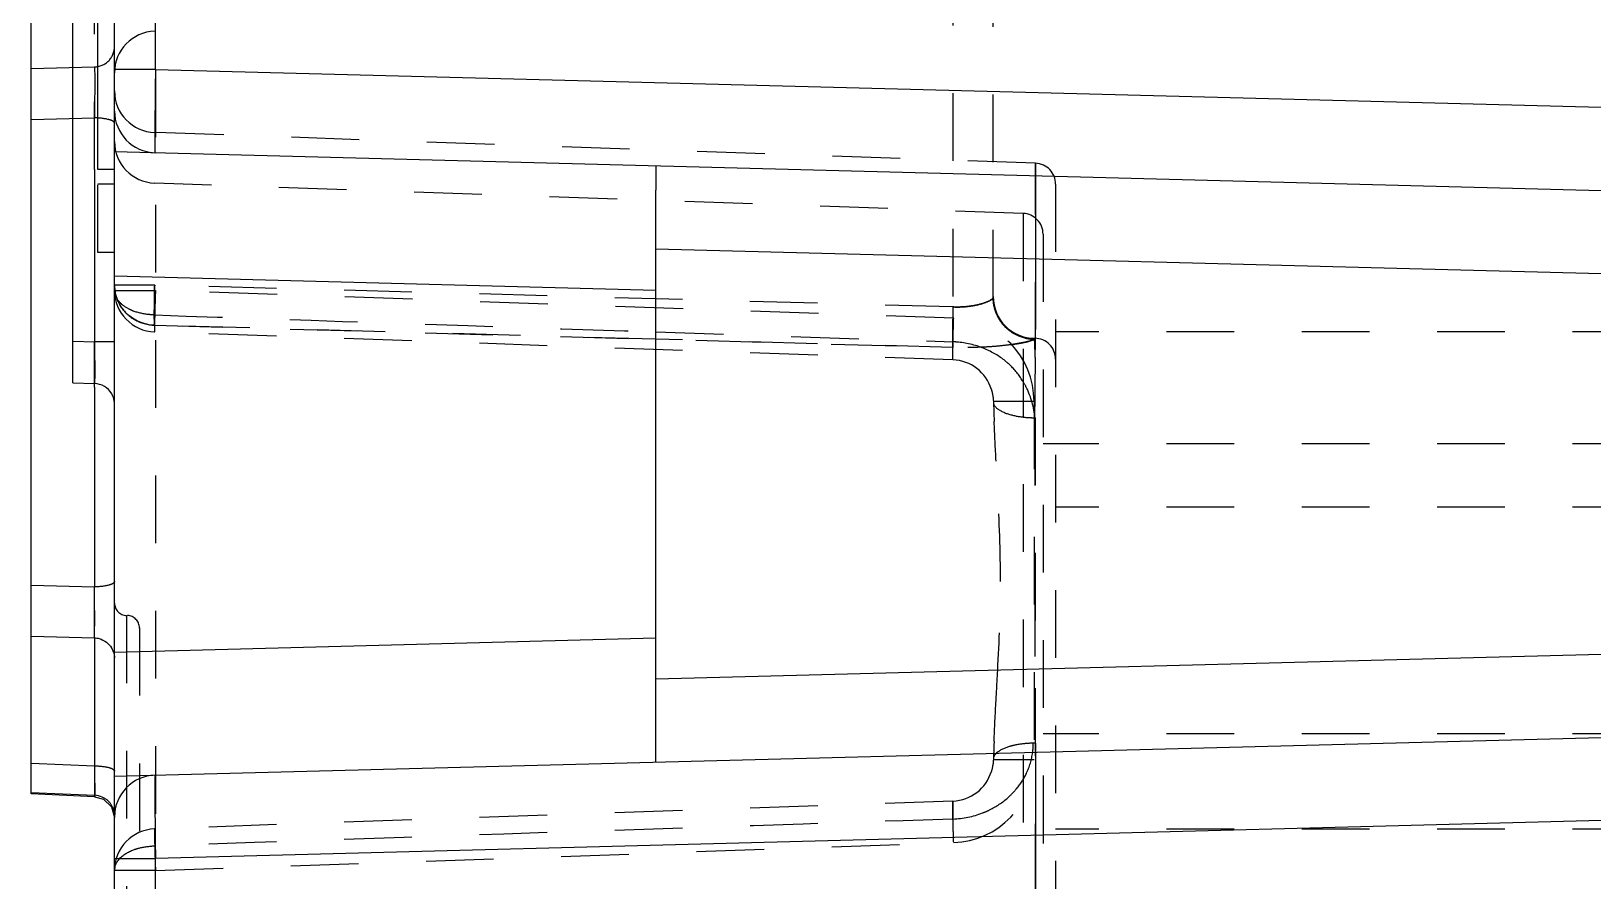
# Model space of a CAD drawing. Header units: millimetres. Extents: x -1265 to 1982, y -12197 to 1934.
# Drawn here: x 363.41 to 401.1, y -3891.91 to -3871.41 of the extents above; entities that cross this region are included whole.
import ezdxf

# ---------------------------------------------------------------- set-up
doc = ezdxf.new("R2010")
doc.units = ezdxf.units.MM
doc.header["$LTSCALE"] = 16.335
doc.linetypes.add('HIDDEN', pattern=[0.2, 0.1, -0.1])
doc.layers.get('0').update_dxf_attribs({"linetype": 'CONTINUOUS'})
doc.layers.add('DEFAULT_2', color=8, linetype='HIDDEN')

msp = doc.modelspace()

# ---------------------------------------------------------------- linework, layer by layer
at = {"color": 7, "linetype": 'Continuous'}
for p, q in [((365.419, -4119.111), (365.419, -3843.644)), ((366.407, -3872.33), (366.407, -3844.649)), ((365.019, -3874.746), (365.019, -3862.746)), ((364.414, -3879.892), (364.414, -3863.51)), ((363.409, -3889.814), (363.409, -3868.505)), ((366.407, -3872.33), (365.419, -3872.33)), ((366.407, -3872.33), (443.312, -3874.344)), ((365.419, -3874.314), (443.314, -3876.354)), ((364.934, -3874.746), (364.934, -3878.906)), ((365.419, -3874.746), (365.019, -3874.746)), ((378.484, -3889.047), (378.484, -3875.243)), ((443.314, -3878.363), (378.484, -3876.665)), ((365.419, -3877.313), (378.484, -3877.655)), ((364.414, -3878.887), (364.934, -3878.906)), ((364.414, -3879.892), (364.934, -3879.91)), ((364.934, -3880.001), (364.934, -3884.818)), ((363.409, -3884.78), (364.934, -3884.818)), ((378.484, -3887.038), (443.314, -3885.34)), ((363.409, -3886.01), (364.934, -3886.048)), ((364.934, -3886.048), (364.934, -3889.847)), ((365.419, -3886.39), (378.484, -3886.048)), ((365.419, -3889.389), (443.314, -3887.349)), ((443.312, -3889.359), (366.407, -3891.373)), ((363.409, -3889.782), (364.934, -3889.847)), ((364.938, -3889.882), (363.409, -3889.816)), ((364.938, -3889.882), (364.934, -3889.847)), ((365.419, -3891.373), (366.407, -3891.373)), ((366.407, -4006.811), (366.407, -3891.373))]:
    msp.add_line(p, q, dxfattribs=at)
msp.add_lwpolyline([(364.938, -3889.882), (365.156, -3889.942), (365.348, -3890.127)], dxfattribs=at)
for centre, radius, start, end in [((366.424, -3873.335), 1.005, 180, 268.5), ((315.044, -3879.791), 49.898, 0.44, 1.0169), ((364.917, -3880.412), 0.502, 30.1573, 88), ((319.105, -3885.641), 45.836, 0.3782, 1.0286), ((366.424, -3890.368), 1.005, 91.5, 180)]:
    msp.add_arc(centre, radius, start, end, dxfattribs=at)
for points, knots in [([(366.407, -3872.33), (366.405, -3872.46), (366.402, -3872.717), (366.398, -3873.089), (366.395, -3873.432), (366.393, -3873.733), (366.392, -3873.951), (366.393, -3874.096), (366.393, -3874.181), (366.395, -3874.246), (366.393, -3874.297), (366.399, -3874.319), (366.394, -3874.34), (366.398, -3874.34)], [0, 0, 0, 0, 0.194653, 0.382613, 0.555536, 0.70698, 0.831248, 0.881737, 0.923741, 0.95678, 0.980614, 0.995068, 1, 1, 1, 1]), ([(364.934, -3879.91), (364.937, -3879.91), (364.935, -3879.891), (364.94, -3879.872), (364.939, -3879.826), (364.942, -3879.742), (364.941, -3879.599), (364.941, -3879.477), (364.94, -3879.408)], [0, 0, 0, 0, 0.018099, 0.070143, 0.154664, 0.269934, 0.585671, 1, 1, 1, 1]), ([(364.94, -3885.787), (364.941, -3885.754), (364.942, -3885.605), (364.941, -3885.455), (364.94, -3885.338)], [0, 0, 0, 0, 0.218901, 1, 1, 1, 1]), ([(364.934, -3886.048), (364.935, -3886.034), (364.939, -3885.947), (364.94, -3885.86), (364.94, -3885.787)], [0, 0, 0, 0, 0.163062, 1, 1, 1, 1]), ([(364.934, -3886.048), (364.974, -3886.049), (365.136, -3886.076), (365.287, -3886.183), (365.35, -3886.29)], [0, 0, 0, 0, 0.242597, 1, 1, 1, 1]), ([(366.398, -3889.363), (366.394, -3889.363), (366.399, -3889.384), (366.393, -3889.406), (366.395, -3889.457), (366.393, -3889.522), (366.393, -3889.607), (366.392, -3889.752), (366.393, -3889.97), (366.395, -3890.271), (366.398, -3890.614), (366.402, -3890.986), (366.405, -3891.243), (366.407, -3891.373)], [0, 0, 0, 0, 0.004932, 0.019386, 0.04322, 0.076259, 0.118263, 0.168752, 0.29302, 0.444464, 0.617387, 0.805347, 1, 1, 1, 1]), ([(365.183, -3889.923), (365.164, -3889.911), (365.086, -3889.871), (364.999, -3889.85), (364.934, -3889.847)], [0, 0, 0, 0, 0.260072, 1, 1, 1, 1])]:
    msp.add_open_spline(points, degree=3, knots=knots, dxfattribs=at)
at = {"layer": 'DEFAULT_2', "color": 8, "linetype": 'HIDDEN'}
for p, q in [((385.655, -3859.839), (385.655, -3878.062)), ((386.625, -3877.839), (386.625, -3860.671)), ((364.934, -3874.746), (364.934, -3864.496)), ((363.409, -3872.309), (364.934, -3872.271)), ((366.407, -3872.33), (366.407, -3891.373)), ((363.409, -3873.539), (364.934, -3873.501)), ((387.647, -3874.596), (366.389, -3873.854)), ((387.647, -3901.968), (387.647, -3874.596)), ((387.647, -3874.596), (387.647, -3874.888)), ((365.019, -3876.746), (365.019, -3874.746)), ((378.484, -3874.656), (378.484, -3875.243)), ((387.647, -3874.888), (387.647, -3875.679)), ((365.419, -3875.099), (365.019, -3875.099)), ((387.346, -3875.805), (366.389, -3875.073)), ((388.132, -3875.097), (388.132, -3901.466)), ((387.647, -3875.679), (387.647, -3875.899)), ((387.346, -3875.805), (387.346, -3893.928)), ((387.831, -3876.306), (387.831, -3893.427)), ((365.419, -3876.746), (365.019, -3876.746)), ((366.389, -3877.536), (365.419, -3877.536)), ((365.419, -3877.662), (366.407, -3877.662)), ((385.655, -3878.062), (366.389, -3877.536)), ((385.672, -3878.335), (366.407, -3877.662)), ((366.389, -3878.505), (385.655, -3879.041)), ((378.484, -3878.842), (366.389, -3878.505)), ((385.655, -3879.34), (366.389, -3878.667)), ((378.484, -3878.665), (385.655, -3878.906)), ((477.383, -3878.663), (388.132, -3878.663)), ((364.934, -3880.001), (364.934, -3878.906)), ((365.419, -3878.906), (364.934, -3878.906)), ((385.655, -3879.041), (378.484, -3878.842)), ((387.63, -3878.819), (387.638, -3878.843)), ((387.612, -3880.344), (386.633, -3880.344)), ((387.612, -3880.344), (387.612, -3888.982)), ((387.638, -3880.736), (387.63, -3882.67)), ((477.383, -3881.367), (387.831, -3881.367)), ((477.383, -3882.894), (388.132, -3882.894)), ((364.934, -3886.048), (364.934, -3884.818)), ((387.63, -3884.867), (387.638, -3888.59)), ((365.71, -3885.509), (365.71, -3900.606)), ((366.022, -3885.81), (366.022, -3900.305)), ((387.647, -3888.59), (387.647, -3888.817)), ((477.383, -3888.367), (387.831, -3888.367)), ((387.647, -3888.817), (387.647, -3890.402)), ((363.409, -3889.072), (364.934, -3889.137)), ((386.633, -3888.982), (387.612, -3888.982)), ((385.655, -3889.986), (366.389, -3890.659)), ((365.348, -3890.127), (365.419, -3890.384)), ((387.647, -3890.402), (387.647, -3890.514)), ((387.647, -3890.514), (387.647, -3890.675)), ((477.383, -3890.663), (388.132, -3890.663)), ((366.407, -3891.664), (385.672, -3890.991)), ((366.407, -3891.664), (365.419, -3891.664))]:
    msp.add_line(p, q, dxfattribs=at)
for centre, radius, start, end in [((366.424, -3872.413), 1.005, 92, 180), ((366.424, -3872.849), 1.005, 180, 268), ((366.424, -3874.068), 1.005, 180, 268), ((387.63, -3875.098), 0.502, 0, 88), ((387.328, -3876.307), 0.502, 0, 88), ((665.859, -3876.364), 278.212, 179.90425, 180.12618), ((366.424, -3877.662), 1.005, 179.9989, 268), ((387.63, -3877.813), 1.005, 180, 270), ((385.602, -3880.344), 2.01, 0.0032, 88.0032), ((313.704, -3878.059), 73.945, 359.40134, 359.53391), ((385.583, -3881.05), 2.146, 85.7111, 88.0737), ((387.63, -3879.322), 0.502, 0, 90), ((241.701, -3877.263), 145.953, 359.20614, 359.38434), ((385.62, -3880.344), 1.005, 16.7901, 88), ((385.54, -3880.95), 2.109, 25.1236, 31.5797), ((364.917, -3880.412), 0.502, 0, 30.1573), ((421.551, -3879.395), 34.931, 181.5564, 182.3497), ((365.721, -3885.208), 0.301, 180, 268), ((365.721, -3885.811), 0.301, 0, 88), ((364.906, -3886.55), 0.514, 17.3824, 30.3583), ((422.825, -3889.98), 36.206, 177.7382, 178.1871), ((385.943, -3888.589), 1.651, 352.1166, 359.9716), ((417.764, -3889.816), 31.143, 178.1929, 178.4647), ((385.882, -3888.58), 1.713, 334.4357, 352.0947), ((385.62, -3888.982), 1.005, 272, 343.2099), ((385.602, -3888.982), 2.01, 271.9969, 359.997), ((385.725, -3888.476), 1.902, 311.5429, 320.68), ((366.424, -3891.664), 1.005, 92, 180.0011)]:
    msp.add_arc(centre, radius, start, end, dxfattribs=at)
for points, knots in [([(364.934, -3872.271), (365.059, -3872.267), (365.313, -3872.163), (365.419, -3871.908), (365.419, -3871.786)], [0, 0, 0, 0, 0.506021, 1, 1, 1, 1]), ([(364.934, -3872.271), (364.945, -3872.427), (364.94, -3872.837), (364.939, -3873.247), (364.934, -3873.501)], [0, 0, 0, 0, 0.380256, 1, 1, 1, 1]), ([(365.419, -3873.631), (365.419, -3873.611), (365.367, -3873.566), (365.208, -3873.516), (365.049, -3873.502), (364.934, -3873.501)], [0, 0, 0, 0, 0.114295, 0.333105, 1, 1, 1, 1]), ([(387.647, -3876.977), (387.647, -3877.105), (387.65, -3877.667), (387.651, -3878.228), (387.647, -3878.66)], [0, 0, 0, 0, 0.229275, 1, 1, 1, 1]), ([(366.389, -3878.506), (366.14, -3878.498), (365.632, -3878.291), (365.419, -3877.78), (365.419, -3877.536)], [0, 0, 0, 0, 0.506111, 1, 1, 1, 1]), ([(365.548, -3877.955), (365.528, -3877.934), (365.458, -3877.852), (365.419, -3877.741), (365.419, -3877.662)], [0, 0, 0, 0, 0.269142, 1, 1, 1, 1]), ([(366.389, -3878.505), (366.377, -3878.386), (366.381, -3878.062), (366.384, -3877.74), (366.389, -3877.536)], [0, 0, 0, 0, 0.370188, 1, 1, 1, 1]), ([(366.389, -3877.536), (366.384, -3877.74), (366.381, -3878.062), (366.377, -3878.386), (366.389, -3878.505)], [0, 0, 0, 0, 0.629596, 1, 1, 1, 1]), ([(366.407, -3877.662), (366.402, -3877.79), (366.396, -3877.976), (366.39, -3878.213), (366.387, -3878.364), (366.385, -3878.486), (366.384, -3878.571), (366.386, -3878.62), (366.385, -3878.645), (366.388, -3878.657), (366.387, -3878.667), (366.389, -3878.667)], [0, 0, 0, 0, 0.382011, 0.555411, 0.706847, 0.8311, 0.923281, 0.956281, 0.980207, 0.994819, 1, 1, 1, 1]), ([(365.873, -3878.161), (365.84, -3878.148), (365.722, -3878.096), (365.613, -3878.022), (365.548, -3877.955)], [0, 0, 0, 0, 0.272583, 1, 1, 1, 1]), ([(386.625, -3877.839), (386.625, -3877.851), (386.596, -3877.879), (386.506, -3877.934), (386.308, -3878.004), (386.009, -3878.059), (385.778, -3878.069), (385.655, -3878.062)], [0, 0, 0, 0, 0.035448, 0.102331, 0.32388, 0.637338, 1, 1, 1, 1]), ([(385.655, -3878.062), (385.778, -3878.069), (386.009, -3878.059), (386.308, -3878.004), (386.506, -3877.934), (386.596, -3877.879), (386.625, -3877.851), (386.625, -3877.839)], [0, 0, 0, 0, 0.362665, 0.676121, 0.897669, 0.964552, 1, 1, 1, 1]), ([(386.756, -3878.331), (386.735, -3878.292), (386.662, -3878.137), (386.625, -3877.965), (386.625, -3877.839)], [0, 0, 0, 0, 0.261178, 1, 1, 1, 1]), ([(386.625, -3877.839), (386.625, -3877.879), (386.637, -3878.05), (386.693, -3878.217), (386.756, -3878.331)], [0, 0, 0, 0, 0.237466, 1, 1, 1, 1]), ([(366.389, -3878.258), (366.344, -3878.255), (366.169, -3878.242), (365.994, -3878.207), (365.873, -3878.161)], [0, 0, 0, 0, 0.257912, 1, 1, 1, 1]), ([(385.655, -3878.062), (385.649, -3878.267), (385.643, -3878.551), (385.647, -3878.877), (385.649, -3878.998), (385.655, -3879.041)], [0, 0, 0, 0, 0.630171, 0.866454, 1, 1, 1, 1]), ([(385.655, -3879.34), (385.653, -3879.34), (385.654, -3879.33), (385.651, -3879.319), (385.651, -3879.293), (385.65, -3879.245), (385.651, -3879.16), (385.652, -3879.035), (385.656, -3878.88), (385.662, -3878.643), (385.668, -3878.459), (385.672, -3878.335)], [0, 0, 0, 0, 0.004999, 0.019227, 0.042665, 0.075185, 0.166901, 0.293222, 0.451088, 0.629862, 1, 1, 1, 1]), ([(387.63, -3878.842), (387.587, -3878.842), (387.404, -3878.829), (387.226, -3878.764), (387.106, -3878.693)], [0, 0, 0, 0, 0.23568, 1, 1, 1, 1]), ([(387.106, -3878.693), (387.148, -3878.717), (387.31, -3878.8), (387.495, -3878.843), (387.63, -3878.842)], [0, 0, 0, 0, 0.26272, 1, 1, 1, 1]), ([(364.934, -3878.906), (364.936, -3879.034), (364.939, -3879.22), (364.941, -3879.457), (364.942, -3879.607), (364.941, -3879.729), (364.94, -3879.813), (364.938, -3879.862), (364.938, -3879.888), (364.935, -3879.9), (364.936, -3879.91), (364.934, -3879.91)], [0, 0, 0, 0, 0.382609, 0.555677, 0.707172, 0.830714, 0.922642, 0.955821, 0.979988, 0.994788, 1, 1, 1, 1]), ([(385.655, -3879.34), (385.652, -3879.34), (385.654, -3879.324), (385.65, -3879.308), (385.651, -3879.269), (385.65, -3879.197), (385.652, -3879.073), (385.653, -3878.967), (385.655, -3878.906)], [0, 0, 0, 0, 0.017593, 0.067924, 0.150149, 0.263156, 0.576923, 1, 1, 1, 1]), ([(387.626, -3878.839), (387.627, -3878.845), (387.607, -3878.856), (387.576, -3878.868), (387.521, -3878.884), (387.418, -3878.909), (387.251, -3878.943), (387.009, -3878.981), (386.716, -3879.013), (386.259, -3879.044), (385.9, -3879.048), (385.655, -3879.041)], [0, 0, 0, 0, 0.00864, 0.027256, 0.055501, 0.09223, 0.187617, 0.311153, 0.460809, 0.63015, 1, 1, 1, 1]), ([(387.028, -3879.463), (386.983, -3879.42), (386.793, -3879.257), (386.57, -3879.131), (386.395, -3879.061)], [0, 0, 0, 0, 0.245367, 1, 1, 1, 1]), ([(387.051, -3878.973), (387.127, -3878.963), (387.258, -3878.942), (387.436, -3878.908), (387.527, -3878.877), (387.594, -3878.856), (387.594, -3878.841)], [0, 0, 0, 0, 0.408528, 0.720372, 0.919468, 1, 1, 1, 1]), ([(387.647, -3901.968), (387.647, -3900.878), (387.647, -3897.134), (387.647, -3891.932), (387.647, -3887.152), (387.647, -3884.434), (387.647, -3882.676), (387.646, -3881.204), (387.65, -3880.073), (387.651, -3879.322), (387.627, -3878.954), (387.626, -3878.839)], [0, 0, 0, 0, 0.141387, 0.485642, 0.674725, 0.76131, 0.838242, 0.90268, 0.952232, 0.985032, 1, 1, 1, 1]), ([(387.64, -3879.285), (387.639, -3879.406), (387.632, -3879.907), (387.626, -3880.407), (387.626, -3880.787)], [0, 0, 0, 0, 0.241964, 1, 1, 1, 1]), ([(386.634, -3880.397), (386.659, -3880.47), (386.833, -3880.603), (387.02, -3880.66), (387.138, -3880.685)], [0, 0, 0, 0, 0.390149, 1, 1, 1, 1]), ([(387.138, -3880.685), (387.26, -3880.712), (387.425, -3880.732), (387.589, -3880.736), (387.63, -3880.736)], [0, 0, 0, 0, 0.756138, 1, 1, 1, 1]), ([(386.801, -3884.685), (386.802, -3883.959), (386.764, -3882.993), (386.709, -3882.028), (386.696, -3881.787)], [0, 0, 0, 0, 0.750958, 1, 1, 1, 1]), ([(365.419, -3884.688), (365.419, -3884.708), (365.367, -3884.752), (365.208, -3884.802), (365.049, -3884.817), (364.934, -3884.818)], [0, 0, 0, 0, 0.114295, 0.333105, 1, 1, 1, 1]), ([(386.695, -3887.557), (386.708, -3887.318), (386.762, -3886.362), (386.801, -3885.404), (386.801, -3884.685)], [0, 0, 0, 0, 0.249033, 1, 1, 1, 1]), ([(387.63, -3888.59), (387.591, -3888.59), (387.431, -3888.594), (387.272, -3888.613), (387.154, -3888.637)], [0, 0, 0, 0, 0.243508, 1, 1, 1, 1]), ([(386.709, -3888.827), (386.7, -3888.835), (386.67, -3888.864), (386.644, -3888.9), (386.634, -3888.929)], [0, 0, 0, 0, 0.284962, 1, 1, 1, 1]), ([(387.154, -3888.637), (387.107, -3888.647), (386.95, -3888.685), (386.794, -3888.751), (386.709, -3888.827)], [0, 0, 0, 0, 0.297591, 1, 1, 1, 1]), ([(364.934, -3889.137), (364.936, -3889.236), (364.938, -3889.379), (364.94, -3889.558), (364.942, -3889.668), (364.94, -3889.754), (364.944, -3889.823), (364.936, -3889.854), (364.942, -3889.88), (364.938, -3889.881)], [0, 0, 0, 0, 0.400383, 0.57345, 0.722134, 0.841716, 0.928582, 0.981586, 1, 1, 1, 1]), ([(364.934, -3889.137), (365.049, -3889.138), (365.208, -3889.153), (365.367, -3889.203), (365.419, -3889.247), (365.419, -3889.267)], [0, 0, 0, 0, 0.666895, 0.885705, 1, 1, 1, 1]), ([(365.419, -3890.333), (365.419, -3890.254), (365.374, -3890.089), (365.256, -3889.965), (365.183, -3889.923)], [0, 0, 0, 0, 0.484889, 1, 1, 1, 1]), ([(385.672, -3890.991), (385.668, -3890.867), (385.662, -3890.683), (385.656, -3890.446), (385.652, -3890.291), (385.651, -3890.166), (385.65, -3890.081), (385.651, -3890.033), (385.651, -3890.007), (385.654, -3889.996), (385.653, -3889.986), (385.655, -3889.986)], [0, 0, 0, 0, 0.370138, 0.548912, 0.706778, 0.833099, 0.924815, 0.957335, 0.980773, 0.995001, 1, 1, 1, 1]), ([(385.655, -3889.986), (385.652, -3889.986), (385.654, -3890.002), (385.65, -3890.018), (385.651, -3890.057), (385.65, -3890.129), (385.652, -3890.253), (385.653, -3890.36), (385.655, -3890.421)], [0, 0, 0, 0, 0.017593, 0.067928, 0.150159, 0.26317, 0.576939, 1, 1, 1, 1]), ([(386.368, -3890.275), (386.426, -3890.253), (386.648, -3890.156), (386.852, -3890.02), (386.987, -3889.9)], [0, 0, 0, 0, 0.255003, 1, 1, 1, 1]), ([(366.389, -3890.659), (366.387, -3890.659), (366.388, -3890.669), (366.385, -3890.681), (366.386, -3890.706), (366.384, -3890.755), (366.385, -3890.84), (366.387, -3890.962), (366.39, -3891.113), (366.396, -3891.35), (366.402, -3891.536), (366.407, -3891.664)], [0, 0, 0, 0, 0.005181, 0.019793, 0.043719, 0.076719, 0.1689, 0.293153, 0.444589, 0.617989, 1, 1, 1, 1]), ([(387.647, -3890.675), (387.647, -3890.807), (387.647, -3891.301), (387.647, -3891.795), (387.647, -3892.158)], [0, 0, 0, 0, 0.26686, 1, 1, 1, 1]), ([(365.419, -3891.664), (365.419, -3891.611), (365.443, -3891.501), (365.594, -3891.299), (365.773, -3891.2), (365.904, -3891.154)], [0, 0, 0, 0, 0.212642, 0.439333, 1, 1, 1, 1])]:
    msp.add_open_spline(points, degree=3, knots=knots, dxfattribs=at)
for points in [[(365.419, -3877.536), (365.419, -3877.7), (365.466, -3877.869), (365.548, -3878.012)], [(365.548, -3878.012), (365.631, -3878.156), (365.758, -3878.281), (365.902, -3878.365)], [(365.902, -3878.365), (366.048, -3878.45), (366.22, -3878.5), (366.389, -3878.506)], [(366.389, -3878.257), (370.421, -3878.393), (374.452, -3878.529), (378.484, -3878.665)], [(386.907, -3878.536), (386.848, -3878.475), (386.797, -3878.405), (386.756, -3878.331)], [(386.756, -3878.331), (386.797, -3878.405), (386.848, -3878.475), (386.907, -3878.536)], [(387.106, -3878.693), (387.034, -3878.649), (386.965, -3878.596), (386.907, -3878.536)], [(386.907, -3878.536), (386.965, -3878.596), (387.034, -3878.649), (387.106, -3878.693)], [(386.395, -3879.061), (386.188, -3878.978), (385.965, -3878.927), (385.743, -3878.911)], [(387.337, -3879.846), (387.251, -3879.706), (387.147, -3879.576), (387.028, -3879.463)], [(386.582, -3880.054), (386.615, -3880.164), (386.63, -3880.28), (386.633, -3880.395)], [(387.626, -3880.787), (387.626, -3880.536), (387.557, -3880.282), (387.45, -3880.055)], [(386.696, -3881.787), (386.679, -3881.467), (386.662, -3881.147), (386.649, -3880.827)], [(365.397, -3886.396), (365.411, -3886.44), (365.419, -3886.487), (365.419, -3886.533)], [(386.647, -3888.551), (386.66, -3888.219), (386.677, -3887.888), (386.695, -3887.557)], [(386.633, -3888.931), (386.63, -3889.046), (386.615, -3889.162), (386.582, -3889.272)], [(387.197, -3889.682), (387.287, -3889.572), (387.365, -3889.45), (387.426, -3889.322)], [(385.655, -3890.421), (379.233, -3890.636), (372.811, -3890.852), (366.389, -3891.069)], [(385.655, -3890.42), (385.897, -3890.412), (386.142, -3890.363), (386.368, -3890.275)], [(365.904, -3891.154), (365.939, -3891.142), (365.976, -3891.131), (366.012, -3891.121)], [(366.012, -3891.121), (366.135, -3891.09), (366.262, -3891.075), (366.389, -3891.068)]]:
    msp.add_open_spline(points, degree=3, dxfattribs=at)

doc.saveas('drawing.dxf')
